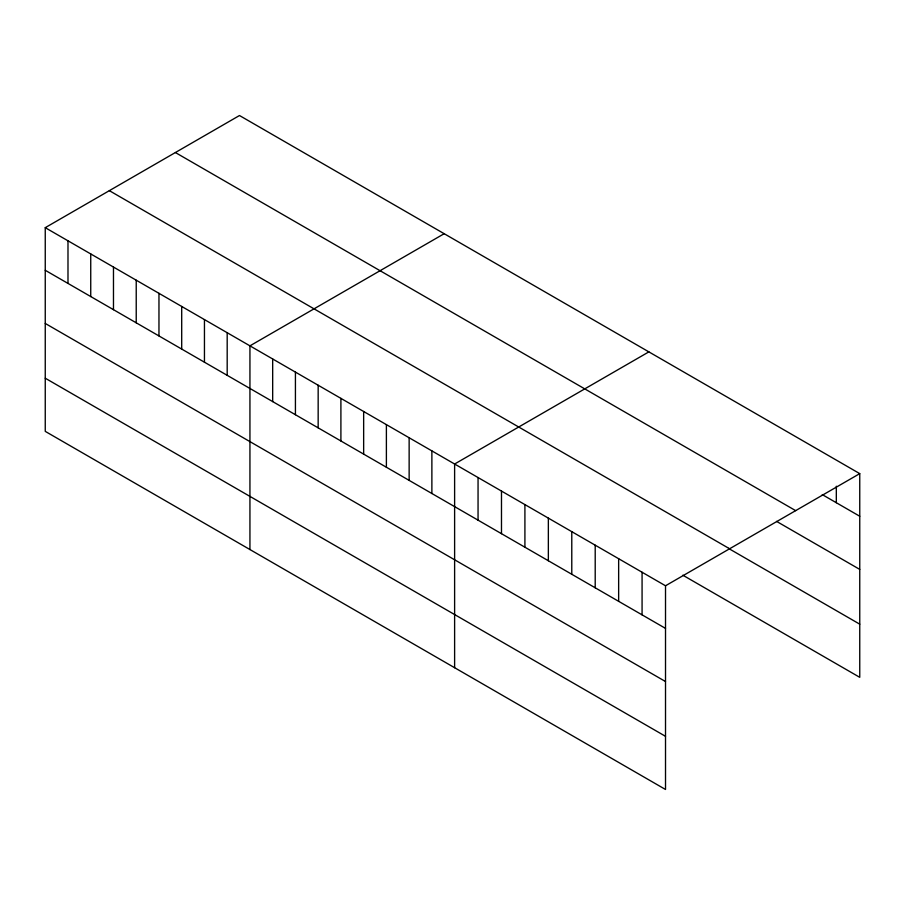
<?xml version="1.0" encoding="UTF-8"?>
<svg xmlns="http://www.w3.org/2000/svg" width="905" height="905" viewBox="0 0 905 905"><rect width="100%" height="100%" fill="white"/><g stroke="black" fill="none" stroke-linecap="round" stroke-linejoin="round"><path stroke-width="1.36" d="M45.25 227.675L665.514 585.773L665.514 789.477L45.25 431.368L45.25 227.675L239.486 115.523L859.75 473.632L859.75 677.325L682.834 575.195M444.174 233.705L249.938 345.846L249.938 549.539M648.862 351.875L454.615 464.016L454.615 667.72M665.514 585.773L859.75 473.632M822.26 494.605L859.75 516.246M175.389 152.538L795.653 510.635M776.569 521.382L859.75 569.403M109.347 190.661L729.611 548.769M728.536 548.419L859.75 624.167M45.25 270.29L665.514 628.387M45.25 323.447L665.514 681.544M45.25 378.211L665.514 736.319M836.322 486.223L836.322 502.716M642.075 572.243L642.075 614.868M618.647 558.713L618.647 601.339M595.207 545.183L595.207 587.809M571.779 531.665L571.779 574.279M548.351 518.135L548.351 560.749M524.911 504.605L524.911 547.22M501.483 491.076L501.483 533.69M478.055 477.546L478.055 520.16M431.877 450.894L431.877 493.508M409.139 437.76L409.139 480.374M386.39 424.626L386.39 467.24M363.652 411.492L363.652 454.118M340.902 398.37L340.902 440.984M318.164 385.236L318.164 427.85M295.426 372.102L295.426 414.728M272.677 358.98L272.677 401.594M227.189 332.712L227.189 375.326M204.451 319.589L204.451 362.204M181.701 306.456L181.701 349.07M158.963 293.322L158.963 335.936M136.225 280.188L136.225 322.814M113.476 267.066L113.476 309.68M90.738 253.932L90.738 296.546M67.988 240.798L67.988 283.423"/></g></svg>
